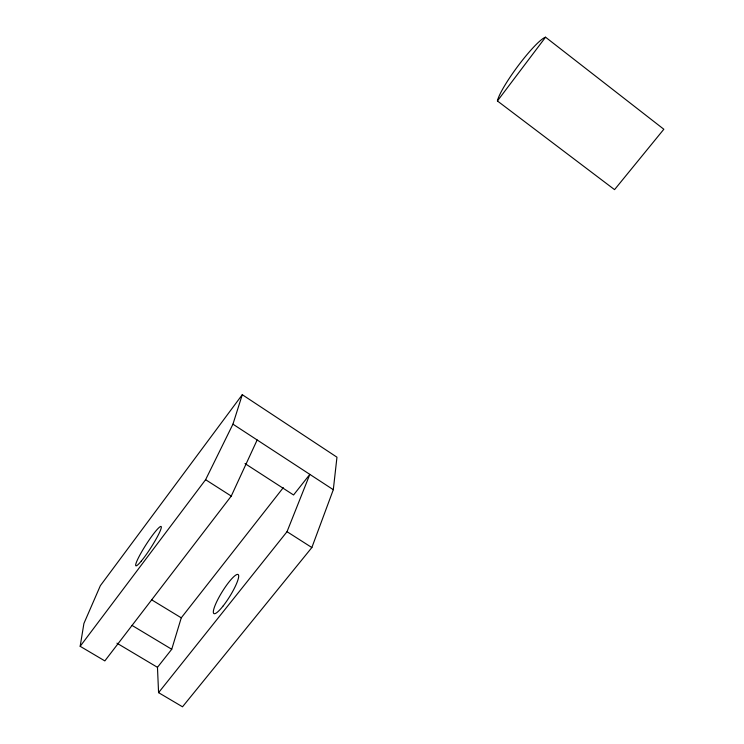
<?xml version="1.0" encoding="UTF-8"?>
<svg xmlns="http://www.w3.org/2000/svg" width="744" height="744" viewBox="0 0 744 744"><rect width="100%" height="100%" fill="white"/><g stroke="black" fill="none" stroke-linecap="round" stroke-linejoin="round"><path stroke-width="1.12" d="M283.287 487.646L181.266 617.827L171.734 649.27L157.468 667.331L158.574 692.655L182.513 706.8L311.857 547.547L333.303 489.701L336.967 457.197L242.284 394.701L100.356 585.677L83.905 623.5L80.166 646.313L104.839 660.904L231.254 496.081L257.154 439.974M80.166 646.313L205.604 479.703L232.946 424.164L242.284 394.701M158.574 692.655L287.026 531.69L309.839 474.374L293.564 494.983L244.999 463.568M497.411 100.961L545.557 37.2L663.834 129.251L614.553 189.636L497.411 100.961A41.283 6.175 -53.4 0 1 518.642 65.137A41.283 6.175 -53.4 0 1 545.557 37.2M116.938 643.179L157.468 667.331M132.013 625.397L171.734 649.27M151.618 599.794L181.266 617.827M205.604 479.703L231.254 496.081M287.026 531.69L311.857 547.547M232.946 424.164L333.303 489.701M141.295 561.088A23.352 2.855 -57.3 0 0 161.299 527.533A23.352 2.855 -57.3 0 0 142.876 549.779A23.352 2.855 -57.3 0 0 141.295 561.088M223.209 605.867A22.99 4.445 -58.2 0 0 238.117 574.526A22.99 4.445 -58.2 0 0 216.671 601.812A22.99 4.445 -58.2 0 0 223.209 605.867"/></g></svg>
